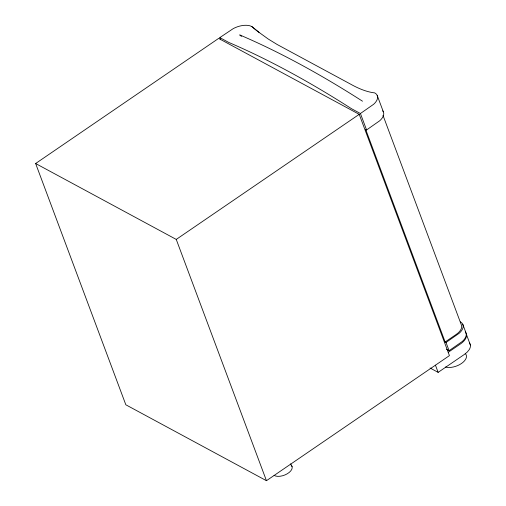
<?xml version="1.0" encoding="UTF-8"?>
<svg xmlns="http://www.w3.org/2000/svg" width="506" height="506" viewBox="0 0 506 506"><rect width="100%" height="100%" fill="white"/><g stroke="black" fill="none" stroke-linecap="round" stroke-linejoin="round"><path stroke-width="0.76" d="M35.629 163.514L218.611 38.424L359.222 114.337L449.436 355.617L266.453 480.7L125.836 404.787L35.629 163.514L176.246 239.42L266.453 480.7M219.806 37.608L233.342 28.557A15.806 8.4 -20.5 0 1 249.913 25.787L251.874 26.571A141.383 50.429 55.6 0 0 259.009 32.359L268.237 39.025L277.18 44.509L351.253 84.496A141.876 50.6 55.6 0 0 374.699 92.876L376.205 93.971A15.806 8.4 -20.5 0 1 373.624 104.293L360.424 113.515L351.525 108.714A1150.271 410.265 55.6 0 0 228.706 42.409L219.806 37.608L220.61 39.753M176.246 239.42L359.222 114.337M465.267 331.563A15.806 8.4 -20.5 0 1 462.294 341.461L449.094 350.683L446.02 342.467L445.147 341.993L365.693 129.485L366.572 129.96L379.766 120.732A15.806 8.4 -20.5 0 0 382.738 110.839M445.147 341.993L456.134 334.479A14.244 7.571 -20.5 0 0 461.333 324.871L382.985 115.324M446.02 342.467L459.22 333.239A15.806 8.4 -20.5 0 0 461.807 322.917L460.34 321.841M448.208 352.328L460.447 343.953A15.781 8.387 -20.5 0 0 464.4 340.418L465.267 339.229A15.541 8.26 -20.5 0 0 465.95 333.144M430.062 368.007L438.139 372.365L464.369 354.44L467.171 352.157L469.188 349.709A15.541 8.26 -20.5 0 0 469.46 343.024M446.324 349.191L449.094 350.683M259.009 32.359L258.964 32.333A141.876 50.6 55.6 0 1 251.836 26.546M290.627 463.857L292.089 466.595M377.185 95.343L383.327 111.782M462.781 324.289L465.855 332.512M466.456 334.498L470.371 344.978M360.424 113.515L366.572 129.96M435.451 365.174L438.139 372.365M291.108 465.14A10.36 5.503 -20.5 0 1 287.345 473.736A10.36 5.503 -20.5 0 1 274.075 475.374M465.267 353.586A12.954 6.882 -20.5 0 1 461.39 363.555A12.954 6.882 -20.5 0 1 445.565 367.002M241.488 36.407A141.383 50.429 55.6 0 1 239.692 34.901A1150.271 410.265 55.6 0 1 362.511 101.206"/></g></svg>
